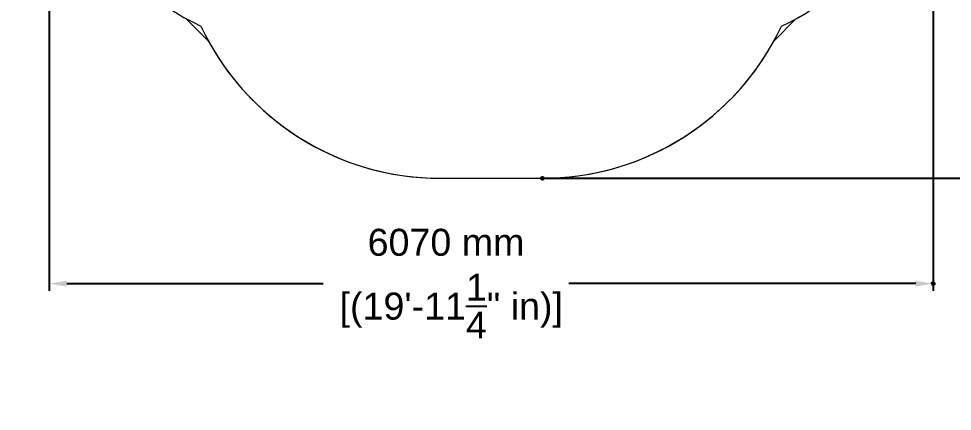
# Model space of a CAD drawing. Extents: x -11140 to 8860, y -4637 to 15363.
# Drawn here: x -3232 to 3181, y -4637 to -1945 of the extents above; entities that cross this region are included whole.
import ezdxf

# ---------------------------------------------------------------- set-up
doc = ezdxf.new("R2010")
doc.units = 0
doc.header["$LTSCALE"] = 5
doc.header["$PDMODE"] = 33
doc.header["$PDSIZE"] = 20
for name, color, linetype in [('REFERENCE', 9, 'Continuous'), ('REVIEW_REQUIRED', 30, 'Continuous'), ('SAFETY_ZONE', 1, 'Continuous')]:
    doc.layers.add(name, color=color, linetype=linetype)
doc.styles.add('LG1', font='arial.ttf', dxfattribs={"height": 185})
doc.dimstyles.new('LG_DIM', dxfattribs={"dimtxt": 185, "dimasz": 120, "dimexe": 50, "dimexo": 1, "dimgap": 50, "dimtad": 1, "dimdec": 0, "dimrnd": 10, "dimtxsty": 'LG1', "dimcen": 2.5, "dimclrt": 4, "dimadec": 4, "dimazin": 3, "dimtfac": 1, "dimtdec": 0, "dimtmove": 0, "dimatfit": 3})

# ---------------------------------------------------------------- blocks, each defined once
blk = doc.blocks.new('*D4')
at = {"layer": 'REFERENCE', "color": 0, "transparency": 16777216}
for p in [(-3021.5, -355.6), (3050.1, -354.6), (3050.1, -3761.6)]:
    blk.add_point(p, dxfattribs=at)
at = {"layer": 'REVIEW_REQUIRED', "color": 0, "lineweight": -2, "transparency": 16777216}
for p, q in [((-3021.5, -356.6), (-3021.5, -3811.6)), ((3050.1, -355.6), (3050.1, -3811.6)), ((-2901.5, -3761.6), (-1139.3, -3761.6)), ((2930.1, -3761.6), (546.8, -3761.6))]:
    blk.add_line(p, q, dxfattribs=at)
at = {"layer": 'REVIEW_REQUIRED', "color": 0, "transparency": 16777216}
for points in [[(-2901.5, -3741.6), (-2901.5, -3781.6), (-3021.5, -3761.6)], [(2930.1, -3741.6), (2930.1, -3781.6), (3050.1, -3761.6)]]:
    blk.add_solid(points, dxfattribs=at)
at = {"layer": 'REVIEW_REQUIRED', "color": 4, "transparency": 16777216, "insert": (-296.3, -3761.6), "char_height": 185, "attachment_point": 5, "style": 'LG1'}
blk.add_mtext('\\A1;6070 mm\\P [(19\'-11{\\H1.000000x;\\S1/4;}" in)]', dxfattribs=at)
blk = doc.blocks.new('*D5')
at = {"layer": 'REFERENCE', "color": 0, "transparency": 16777216}
for p in [(365.8, 3056.6), (366.8, -3038.9), (4599.4, -3038.9)]:
    blk.add_point(p, dxfattribs=at)
at = {"layer": 'REVIEW_REQUIRED', "color": 0, "lineweight": -2, "transparency": 16777216}
for p, q in [((366.8, 3056.6), (4649.4, 3056.6)), ((4599.4, 2936.6), (4599.4, 561.6)), ((4599.4, -2918.9), (4599.4, -341.5)), ((367.8, -3038.9), (4649.4, -3038.9))]:
    blk.add_line(p, q, dxfattribs=at)
at = {"layer": 'REVIEW_REQUIRED', "color": 0, "transparency": 16777216}
for points in [[(4579.4, 2936.6), (4619.4, 2936.6), (4599.4, 3056.6)], [(4579.4, -2918.9), (4619.4, -2918.9), (4599.4, -3038.9)]]:
    blk.add_solid(points, dxfattribs=at)
at = {"layer": 'REVIEW_REQUIRED', "color": 4, "transparency": 16777216, "insert": (4599.4, 110), "char_height": 185, "attachment_point": 5, "style": 'LG1'}
blk.add_mtext('\\A1;6100 mm\\P [(20\'-0{\\H1.000000x;\\S3/16;}" in)]', dxfattribs=at)
blk = doc.blocks.new('Variteemalayerit')
at = {"layer": 'REVIEW_REQUIRED', "invisible_edges": 15}
for points in [[(-10000, -10000, -5), (10000, -10000, -5), (10000, 10000, -5), (-10000, 10000, -5)], [(-10000, -10000, -5), (-10000, -10000, -2000), (10000, -10000, -2000), (10000, -10000, -5)]]:
    blk.add_3dface(points, dxfattribs=at)

msp = doc.modelspace()

# ---------------------------------------------------------------- linework, layer by layer
at = {"layer": 'SAFETY_ZONE', "linetype": 'Continuous', "lineweight": 0}
for p, q in [((-1928.9, -2096.1), (-2080.4, -1944.6)), ((2107.1, -1945.6), (1956.5, -2096.2)), ((-337.7, -3038.8), (365.3, -3038.8))]:
    msp.add_line(p, q, dxfattribs=at)
at = {"layer": 'SAFETY_ZONE', "color": 83, "linetype": 'Continuous', "lineweight": 0}
msp.add_line((-337.7, -3038.8), (365.3, -3038.8), dxfattribs=at)
for centre, start, end in [((-1207.7, -354.3), 180, 244.81337), ((1235.3, -354.8), 295.17609, 0), ((-337.7, -1224.8), 205.15365, 270), ((365.3, -1224.8), 270, 334.82391)]:
    msp.add_arc(centre, 1814, start, end, dxfattribs=at)
at = {"layer": 'SAFETY_ZONE', "linetype": 'Continuous', "lineweight": 0}
for centre, start, end in [((1235.3, -354.5), 298.7185, 0), ((-337.7, -1224.5), 208.71149, 270), ((365.3, -1224.5), 270, 331.28464)]:
    msp.add_arc(centre, 1814.3, start, end, dxfattribs=at)

# ---------------------------------------------------------------- block references
at = {"layer": 'REVIEW_REQUIRED'}
msp.add_blockref('Variteemalayerit', (-1139.9, 5362.9), dxfattribs=at)

# ---------------------------------------------------------------- dimensions: what is measured, and where the dimension line sits
dim = msp.add_linear_dim(base=(4599.396, -3038.914), p1=(365.8089, 3056.5891), p2=(366.8089, -3038.914), angle=90, dimstyle='LG_DIM', dxfattribs=at)
dim.commit()
dim.dimension.update_dxf_attribs({"geometry": '*D5', "text_midpoint": (4599.396, 110.0486), "dimtype": 160})
dim = msp.add_linear_dim(base=(3050.1, -3761.6), p1=(-3021.5, -355.6), p2=(3050.1, -354.6), dimstyle='LG_DIM', dxfattribs=at)
dim.commit()
dim.dimension.update_dxf_attribs({"geometry": '*D4', "text_midpoint": (-296.3, -3761.6), "dimtype": 160})

doc.saveas('drawing.dxf')
